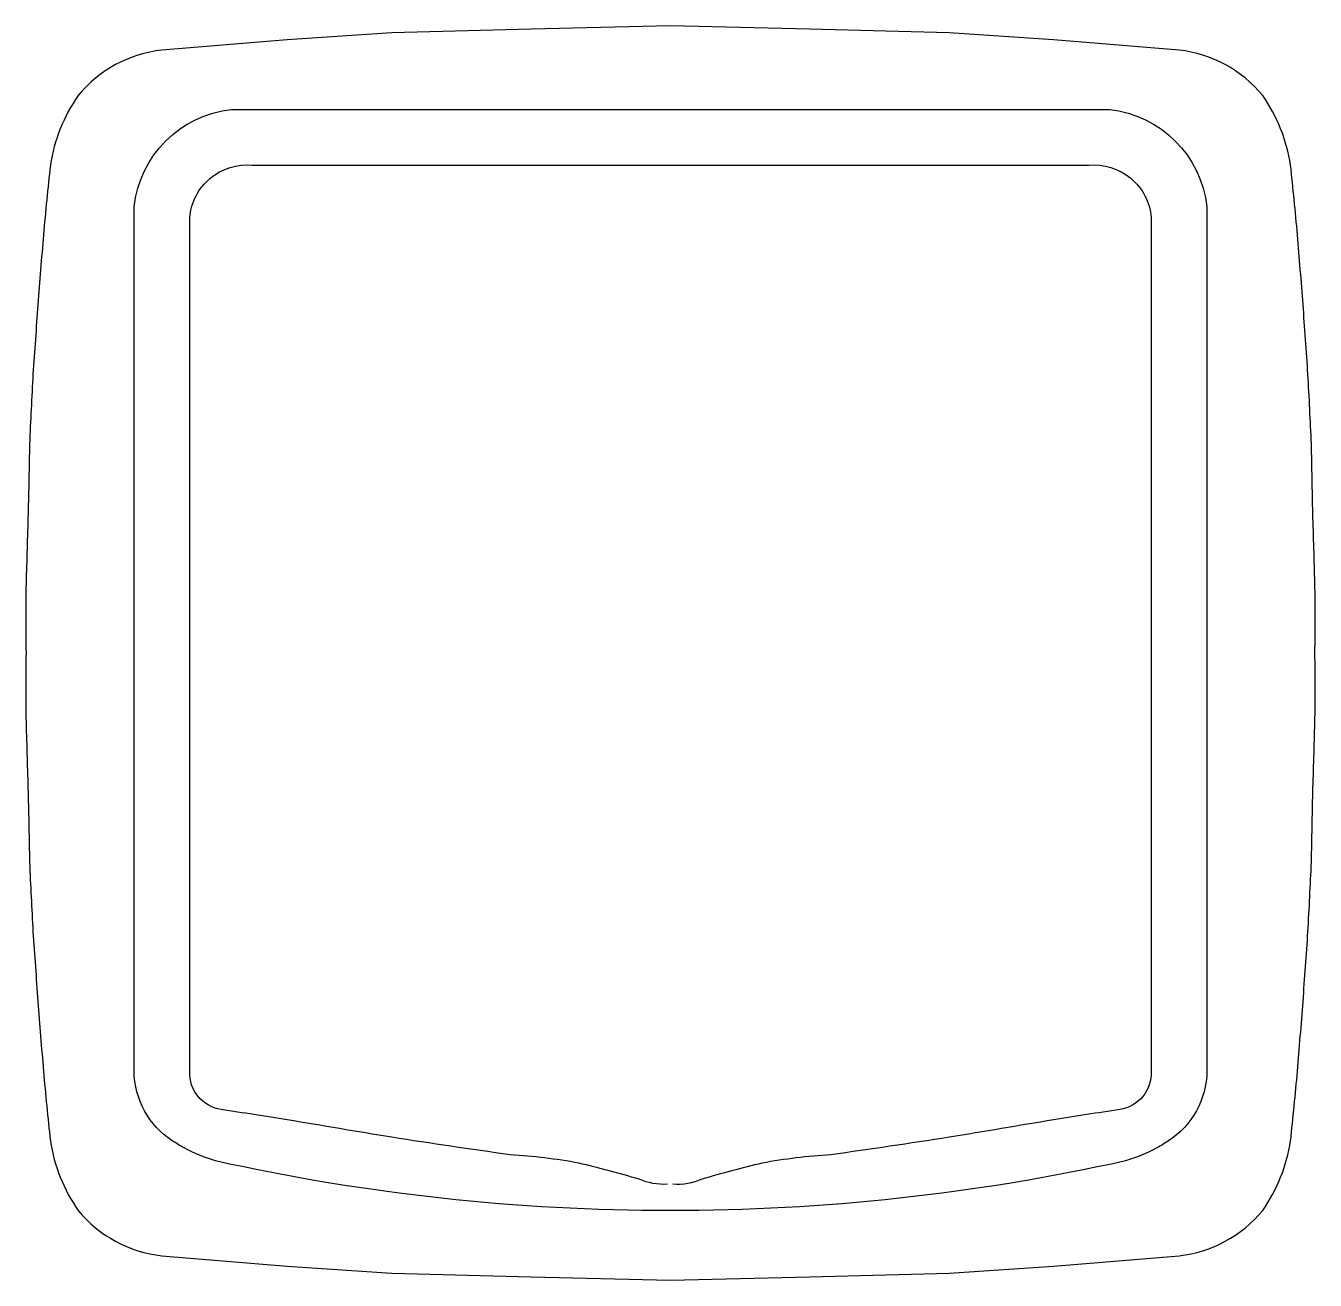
# Model space of a CAD drawing. Header units: millimetres. Extents: x -2997.799 to -2997.614, y 2924.183 to 2924.363.
import ezdxf

# ---------------------------------------------------------------- set-up
doc = ezdxf.new("R2010")
doc.units = ezdxf.units.MM
doc.header["$LTSCALE"] = 10
doc.layers.add('banheiro_acessórios', color=2, linetype='Continuous')

msp = doc.modelspace()

# ---------------------------------------------------------------- linework, layer by layer
at = {"layer": 'banheiro_acessórios'}
msp.add_lwpolyline([(-2997.79904, 2924.27332, 0.007424), (-2997.79904, 2924.26332, -0.000146), (-2997.79874, 2924.25332, -0.001249), (-2997.79854, 2924.24332, 0.002489), (-2997.79804, 2924.23332, 0.000049), (-2997.79734, 2924.22332, 0.001241), (-2997.79654, 2924.21332, 0.004911), (-2997.79554, 2924.20332, 0.11604), (-2997.79154, 2924.19332, 0.19553), (-2997.77954, 2924.18682), (-2997.76154, 2924.18532), (-2997.74654, 2924.18432), (-2997.72654, 2924.18382), (-2997.70654, 2924.18332), (-2997.68654, 2924.18382), (-2997.66654, 2924.18432), (-2997.65154, 2924.18532), (-2997.63354, 2924.18682, 0.19553), (-2997.62154, 2924.19332, 0.11604), (-2997.61754, 2924.20332, 0.004911), (-2997.61654, 2924.21332, 0.001241), (-2997.61574, 2924.22332, 0.000049), (-2997.61504, 2924.23332, 0.002489), (-2997.61454, 2924.24332, -0.001249), (-2997.61434, 2924.25332, -0.000146), (-2997.61404, 2924.26332, 0.007424), (-2997.61404, 2924.27332, 0.007424), (-2997.61404, 2924.28332, -0.000146), (-2997.61434, 2924.29332, -0.001249), (-2997.61454, 2924.30332, 0.002489), (-2997.61504, 2924.31332, 0.000049), (-2997.61574, 2924.32332, 0.001241), (-2997.61654, 2924.33332, 0.004911), (-2997.61754, 2924.34332, 0.11604), (-2997.62154, 2924.35332, 0.19553), (-2997.63354, 2924.35982), (-2997.65154, 2924.36132), (-2997.66654, 2924.36232), (-2997.68654, 2924.36282), (-2997.70654, 2924.36332), (-2997.72654, 2924.36282), (-2997.74654, 2924.36232), (-2997.76154, 2924.36132), (-2997.77954, 2924.35982, 0.19553), (-2997.79154, 2924.35332, 0.11604), (-2997.79554, 2924.34332, 0.004911), (-2997.79654, 2924.33332, 0.001241), (-2997.79734, 2924.32332, 0.000049), (-2997.79804, 2924.31332, 0.002489), (-2997.79854, 2924.30332, -0.001249), (-2997.79874, 2924.29332, -0.000146), (-2997.79904, 2924.28332, 0.007424)], format="xyb", close=True, dxfattribs=at)
at = {"layer": 'banheiro_acessórios', "color": 1}
msp.add_lwpolyline([(-2997.62954, 2924.27332), (-2997.62954, 2924.21332, -0.248661), (-2997.63504, 2924.20332, -0.013496), (-2997.63671, 2924.20229, -0.043807), (-2997.64125, 2924.20043, -0.055152), (-2997.70654, 2924.19332, -0.055152), (-2997.77182, 2924.20043, -0.043807), (-2997.77636, 2924.20229, -0.013496), (-2997.77804, 2924.20332, -0.248661), (-2997.78354, 2924.21332), (-2997.78354, 2924.27332), (-2997.78354, 2924.33732, -0.351938), (-2997.76954, 2924.35132), (-2997.70654, 2924.35132), (-2997.64354, 2924.35132, -0.351938), (-2997.62954, 2924.33732)], format="xyb", close=True, dxfattribs=at)
msp.add_lwpolyline([(-2997.70697, 2924.19708, -0.120697), (-2997.71104, 2924.19782, 0.008016), (-2997.71969, 2924.20012, 0.029145), (-2997.72954, 2924.20132, -0.004748), (-2997.74654, 2924.20382, 0.00011), (-2997.76154, 2924.20632, 0.000828), (-2997.77104, 2924.20782, -0.385441), (-2997.77554, 2924.21331), (-2997.77554, 2924.27332), (-2997.77554, 2924.33582, -0.415785), (-2997.76654, 2924.34332), (-2997.70654, 2924.34332), (-2997.64654, 2924.34332, -0.415785), (-2997.63754, 2924.33582), (-2997.63754, 2924.27332), (-2997.63754, 2924.21331, -0.385441), (-2997.64204, 2924.20782, 0.000828), (-2997.65154, 2924.20632, 0.00011), (-2997.66654, 2924.20382, -0.004748), (-2997.68354, 2924.20132, 0.029145), (-2997.69338, 2924.20012, 0.008016), (-2997.70204, 2924.19782, -0.123189), (-2997.70619, 2924.19708)], format="xyb", dxfattribs=at)

doc.saveas('drawing.dxf')
